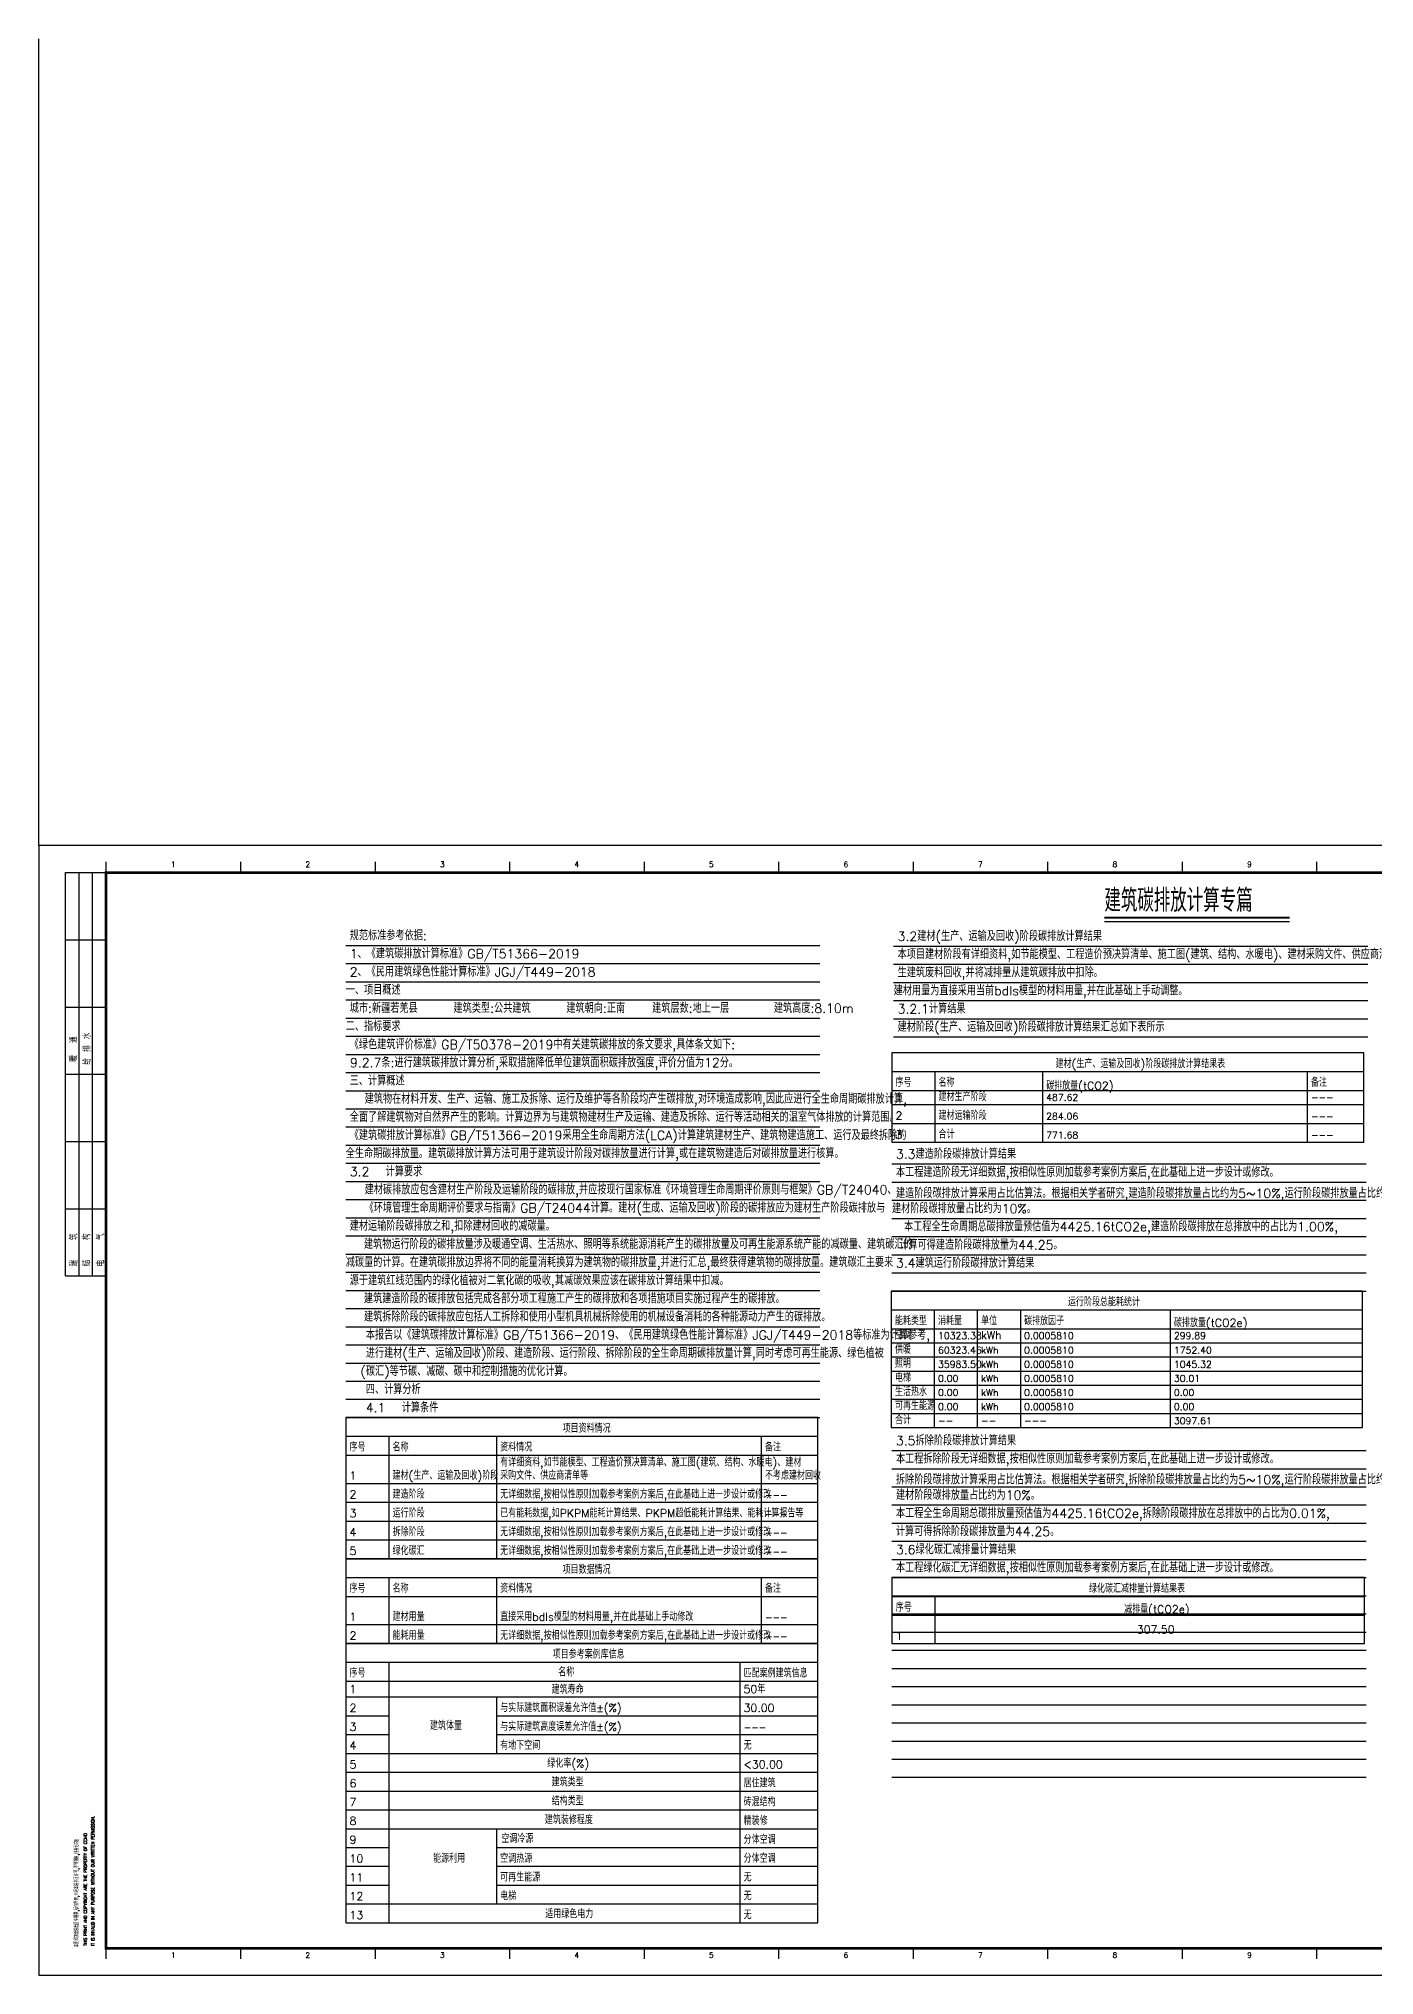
# Model space of a CAD drawing. Header units: inches. Extents: x 0 to 508000, y 0 to 738838.
# Drawn here: x 0 to 49641, y 6738 to 78738 of the extents above; entities that cross this region are included whole.
import ezdxf
from ezdxf.enums import TextEntityAlignment as Align
from ezdxf.lldxf.tags import DXFTag

# ---------------------------------------------------------------- set-up
doc = ezdxf.new("R2010")
doc.units = ezdxf.units.IN
doc.header["$LTSCALE"] = 1000
doc.header["$MEASUREMENT"] = 0
doc.layers.get('0').update_dxf_attribs({"true_color": 0xffffff})
for name, color, linetype, true_color in [('DIM_SYMB', 3, 'Continuous', 0x00ff00), ('PUB_TAB', 7, 'Continuous', 0xffffff), ('PUB_TEXT', 7, 'Continuous', 0xffffff), ('TK', 7, 'Continuous', 0xffffff), ('ZG-图框层', 4, 'Continuous', 0x00ffff), ('打底线', 7, 'Continuous', 0xffffff)]:
    doc.layers.add(name, color=color, linetype=linetype, true_color=true_color)
doc.styles.add('CCIAD-图框(会签栏)', font='txt.shx', dxfattribs={"height": 0.2, "bigfont": 'gbcbig.shx'})
doc.styles.add('CCIAD-图框(版权说明)', font='SIMPLEX.shx', dxfattribs={"height": 0.2, "bigfont": 'gbcbig.shx'})
doc.styles.add('ISOCP', font='txt.shx', dxfattribs={"height": 0.2, "bigfont": 'gbcbig.shx'})
doc.styles.add('TXTSTY_ANONYMOUS', font='txt.shx', dxfattribs={"height": 0.2, "bigfont": 'gbcbig.shx'})
tags = doc.linetypes.add('DOT', pattern=[0.25, 0, -0.25]).pattern_tags.tags
tags[6:7] = [DXFTag(74, 4), DXFTag(75, 0), DXFTag(340, '0'), DXFTag(46, 0.0), DXFTag(50, 0.0), DXFTag(44, 0.0), DXFTag(45, 0.0)]
tags[4:5] = [DXFTag(74, 4), DXFTag(75, 0), DXFTag(340, '0'), DXFTag(46, 0.0), DXFTag(50, 0.0), DXFTag(44, 0.0), DXFTag(45, 0.0)]

msp = doc.modelspace()

# ---------------------------------------------------------------- linework, layer by layer
at = {"lineweight": -3}
msp.add_line((0, 48738), (0, 78738), dxfattribs=at)
at = {"layer": 'DIM_SYMB', "lineweight": -3, "const_width": 70}
msp.add_lwpolyline([(39611, 46063), (46492, 46063)], dxfattribs=at)
at = {"layer": 'DIM_SYMB', "lineweight": -3}
msp.add_lwpolyline([(39611, 45923), (46492, 45923)], dxfattribs=at)
at = {"layer": 'PUB_TAB', "color": 132, "lineweight": -3, "true_color": 0x00cccc}
for p, q in [((49209, 32178), (31686, 32178)), ((31686, 32178), (31686, 27103)), ((49209, 27103), (49209, 32178))]:
    msp.add_line(p, q, dxfattribs=at)
at = {"layer": 'PUB_TAB', "color": 2, "lineweight": -3, "true_color": 0xffff00}
for points in [[(31706, 37710), (49256, 37710), (49256, 41035), (31706, 41035)], [(31714, 19073), (49276, 19073), (49276, 21523), (31714, 21523)], [(11412, 8689), (28961, 8689), (28961, 19077), (11412, 19077)]]:
    msp.add_lwpolyline(points, close=True, dxfattribs=at)
for points in [[(31706, 40335), (49256, 40335)], [(33306, 40335), (33306, 37710)], [(37306, 40335), (37306, 37710)], [(47149, 40335), (47149, 37710)], [(31706, 39635), (49256, 39635)], [(31706, 39110), (49256, 39110)], [(31706, 38410), (49256, 38410)], [(31714, 20823), (49276, 20823)], [(33314, 20823), (33314, 19073)], [(31714, 20123), (49276, 20123)], [(11412, 18377), (28961, 18377)], [(13012, 18377), (13012, 8689)], [(26060, 18377), (26060, 8689)], [(11412, 17677), (28961, 17677)], [(11412, 17089), (28961, 17089)], [(17012, 17089), (17012, 14989)], [(11412, 16389), (13012, 16389)], [(17012, 16389), (28961, 16389)], [(11412, 15689), (13012, 15689)], [(17012, 15689), (28961, 15689)], [(11412, 14989), (28961, 14989)], [(11412, 14289), (28961, 14289)], [(11412, 13589), (28961, 13589)], [(11412, 12889), (28961, 12889)], [(11412, 12189), (28961, 12189)], [(11412, 11489), (13012, 11489)], [(17012, 11489), (28961, 11489)], [(11412, 10789), (13012, 10789)], [(11412, 10089), (13012, 10089)], [(17012, 10789), (28961, 10789)], [(17012, 10089), (28961, 10089)], [(11412, 9389), (28961, 9389)]]:
    msp.add_lwpolyline(points, dxfattribs=at)
at = {"layer": 'PUB_TAB', "color": 132, "lineweight": -3, "true_color": 0x00cccc}
for points in [[(31686, 31478), (49209, 31478)], [(33286, 31478), (33286, 27103)], [(34886, 31478), (34886, 27103)], [(36486, 31478), (36486, 27103)], [(42054, 31478), (42054, 27103)], [(31686, 30778), (49209, 30778)], [(31686, 30253), (49209, 30253)], [(31686, 29728), (49209, 29728)], [(31686, 29203), (49209, 29203)], [(31686, 28678), (49209, 28678)], [(31686, 28153), (49209, 28153)], [(31686, 27628), (49209, 27628)], [(31686, 27103), (49209, 27103)]]:
    msp.add_lwpolyline(points, dxfattribs=at)
at = {"layer": 'PUB_TAB', "lineweight": -3}
for points in [[(11412, 22227), (28961, 22227), (28961, 27477), (11412, 27477)], [(11412, 19077), (28961, 19077), (28961, 22227), (11412, 22227)]]:
    msp.add_lwpolyline(points, close=True, dxfattribs=at)
for points in [[(11412, 26777), (28961, 26777)], [(13012, 26777), (13012, 22227)], [(17012, 26777), (17012, 22227)], [(26854, 26777), (26854, 22227)], [(11412, 26077), (28961, 26077)], [(11412, 25027), (28961, 25027)], [(11412, 24327), (28961, 24327)], [(11412, 23627), (28961, 23627)], [(11412, 22927), (28961, 22927)], [(11412, 21527), (28961, 21527)], [(13012, 21527), (13012, 19077)], [(17012, 21527), (17012, 19077)], [(26854, 21527), (26854, 19077)], [(11412, 20827), (28961, 20827)], [(11412, 19777), (28961, 19777)]]:
    msp.add_lwpolyline(points, dxfattribs=at)
at = {"layer": 'PUB_TAB', "color": 6, "lineweight": -3, "true_color": 0xff00ff}
msp.add_lwpolyline([(17012, 12189), (17012, 9389)], dxfattribs=at)
at = {"layer": 'TK', "lineweight": -3}
for p, q in [((1000, 47738), (2500, 47738)), ((1000, 40238), (1000, 47738)), ((1500, 40238), (1500, 47738)), ((2000, 40238), (2000, 47738)), ((2500, 48130), (2500, 47738)), ((2500, 40238), (2500, 47738)), ((7500, 48130), (7500, 47738)), ((12500, 48130), (12500, 47738)), ((17500, 48130), (17500, 47738)), ((22500, 48130), (22500, 47738)), ((27500, 48130), (27500, 47738)), ((32500, 48130), (32500, 47738)), ((37500, 48130), (37500, 47738)), ((42500, 48130), (42500, 47738)), ((47500, 48130), (47500, 47738)), ((1000, 45238), (2500, 45238)), ((1000, 42738), (2500, 42738)), ((1000, 32738), (1000, 40238)), ((1000, 40238), (2500, 40238)), ((1000, 40238), (2500, 40238)), ((1500, 32738), (1500, 40238)), ((2000, 32738), (2000, 40238)), ((2500, 32738), (2500, 40238)), ((1000, 37738), (2500, 37738)), ((1000, 35238), (2500, 35238)), ((1000, 32738), (2500, 32738)), ((2500, 7738), (2500, 7347)), ((7500, 7738), (7500, 7347)), ((12500, 7738), (12500, 7347)), ((17500, 7738), (17500, 7347)), ((22500, 7738), (22500, 7347)), ((27500, 7738), (27500, 7347)), ((32500, 7738), (32500, 7347)), ((37500, 7738), (37500, 7347)), ((42500, 7738), (42500, 7347)), ((47500, 7738), (47500, 7347))]:
    msp.add_line(p, q, dxfattribs=at)
at = {"layer": 'ZG-图框层', "lineweight": -3}
msp.add_lwpolyline([(0, 6738), (89100, 6738), (89100, 48738), (0, 48738)], close=True, dxfattribs=at)
at = {"layer": 'ZG-图框层', "lineweight": -3, "const_width": 100}
msp.add_lwpolyline([(2500, 7738), (88100, 7738), (88100, 47738), (2500, 47738)], close=True, dxfattribs=at)
at = {"layer": '打底线', "color": 0, "linetype": 'DOT', "lineweight": -3}
for p, q in [((11412, 45027), (29039, 45027)), ((31776, 45003), (49403, 45003)), ((11412, 44352), (29039, 44352)), ((31776, 44328), (49403, 44328)), ((11412, 43677), (29039, 43677)), ((31776, 43653), (49403, 43653)), ((11412, 43002), (29039, 43002)), ((31776, 42978), (49403, 42978)), ((31776, 42978), (49403, 42978)), ((11412, 42327), (29039, 42327)), ((31776, 42303), (49403, 42303)), ((11412, 41652), (29039, 41652)), ((31776, 41628), (49403, 41628)), ((11412, 40977), (29039, 40977)), ((11412, 40302), (29039, 40302)), ((11412, 39627), (29039, 39627)), ((11412, 38952), (29039, 38952)), ((11412, 38277), (29039, 38277)), ((11412, 37602), (29039, 37602)), ((11412, 36927), (29039, 36927)), ((31714, 36903), (49341, 36903)), ((11412, 36252), (29039, 36252)), ((31714, 36228), (49341, 36228)), ((11412, 35577), (29039, 35577)), ((31714, 35553), (49341, 35553)), ((11412, 34902), (29039, 34902)), ((31714, 34878), (49341, 34878)), ((31714, 34878), (49341, 34878)), ((11412, 34227), (29039, 34227)), ((31714, 34203), (49341, 34203)), ((11412, 33552), (29039, 33552)), ((31714, 33528), (49341, 33528)), ((11412, 32877), (29039, 32877)), ((31714, 32853), (49341, 32853)), ((11412, 32202), (29039, 32202)), ((31714, 32178), (49341, 32178)), ((31714, 32178), (49341, 32178)), ((11412, 31527), (29039, 31527)), ((11412, 30852), (29039, 30852)), ((11412, 30177), (29039, 30177)), ((11412, 29502), (29039, 29502)), ((11412, 28827), (29039, 28827)), ((11412, 28152), (29039, 28152)), ((11412, 27477), (29039, 27477)), ((31714, 26248), (49341, 26248)), ((31714, 25573), (49341, 25573)), ((31714, 24898), (49341, 24898)), ((31714, 24223), (49341, 24223)), ((31714, 23548), (49341, 23548)), ((31714, 22873), (49341, 22873)), ((31714, 22198), (49341, 22198)), ((31714, 21523), (49341, 21523)), ((31714, 21523), (49341, 21523)), ((31714, 20848), (49341, 20848)), ((31714, 20173), (49341, 20173)), ((31714, 19498), (49341, 19498)), ((31714, 18823), (49341, 18823)), ((31714, 18148), (49341, 18148)), ((31714, 17473), (49341, 17473)), ((31714, 16798), (49341, 16798)), ((31714, 16123), (49341, 16123)), ((31714, 15448), (49341, 15448)), ((31714, 14773), (49341, 14773)), ((31714, 14098), (49341, 14098))]:
    msp.add_line(p, q, dxfattribs=at)

# ---------------------------------------------------------------- texts
at = {"layer": 'PUB_TAB', "color": 2, "true_color": 0xffff00, "style": 'TXTSTY_ANONYMOUS'}
for s, height, p in [('建材(生产、运输及回收)阶段碳排放计算结果表', 297.5, (37796, 40475)), ('序号', 297.5, (31846, 39775)), ('名称', 297.5, (33446, 39775)), ('碳排放量(tCO2)', 297.5, (37446, 39661)), ('备注', 297.5, (47289, 39775)), ('1', 298, (31846, 39250)), ('建材生产阶段', 297.5, (33446, 39250)), ('建材运输阶段', 297.5, (33446, 38550)), ('---', 252.9, (47289, 39250)), ('2', 298, (31846, 38550)), ('合计', 297.5, (33446, 37850)), ('---', 252.9, (47289, 38550)), ('3', 298, (31846, 37850)), ('---', 252.9, (47289, 37850)), ('绿化碳汇减排量计算结果表', 297.5, (39037, 20963)), ('序号', 297.5, (31854, 20263)), ('减排量(tCO2e)', 297.5, (40346, 20196)), ('1', 298, (31854, 19213)), ('307.50', 297.5, (40815, 19449)), ('项目参考案例库信息', 297.5, (19103, 18517)), ('序号', 297.5, (11552, 17817)), ('名称', 297.5, (19311, 17852)), ('匹配案例建筑信息', 297.5, (26200, 17817)), ('1', 298, (11552, 17229)), ('2', 298, (11552, 16529)), ('与实际建筑面积误差允许值±(%)', 297.5, (17152, 16529)), ('30.00', 297.5, (26200, 16529)), ('3', 298, (11552, 15829)), ('建筑体量', 297.5, (14541, 15864)), ('与实际建筑高度误差允许值±(%)', 297.5, (17152, 15829)), ('---', 252.9, (26200, 15829)), ('4', 298, (11552, 15129)), ('5', 298, (11552, 14429)), ('绿化率(%)', 297.5, (18903, 14464)), ('<30.00', 297.5, (26200, 14429)), ('6', 298, (11552, 13729)), ('7', 298, (11552, 13029)), ('8', 298, (11552, 12329)), ('建筑装修程度', 297.5, (18813, 12364)), ('精装修', 297.5, (26200, 12329)), ('9', 298, (11552, 11629)), ('10', 297.5, (11552, 10929)), ('能源利用', 297.5, (14658, 10929)), ('11', 297.5, (11552, 10229)), ('12', 297.5, (11552, 9529)), ('13', 297.5, (11552, 8829))]:
    msp.add_text(s, height=height, dxfattribs=at).set_placement(p)
at = {"layer": 'PUB_TAB', "color": 6, "true_color": 0xff00ff, "style": 'TXTSTY_ANONYMOUS'}
for s, height, p in [('487.62', 252.9, (37446, 39250)), ('284.06', 252.9, (37446, 38550)), ('771.68', 252.9, (37446, 37850)), ('建筑寿命', 297.5, (19063, 17208)), ('50年', 297.5, (26200, 17229)), ('有地下空间', 297.5, (17152, 15129)), ('无', 298, (26200, 15129)), ('建筑类型', 297.5, (19065, 13764)), ('居住建筑', 297.5, (26200, 13729)), ('结构类型', 297.5, (19065, 13064)), ('砖混结构', 297.5, (26200, 13029)), ('空调冷源', 297.5, (17193, 11664)), ('分体空调', 297.5, (26200, 11629)), ('空调热源', 297.5, (17152, 10929)), ('分体空调', 297.5, (26200, 10929)), ('可再生能源', 297.5, (17152, 10229)), ('无', 298, (26200, 10229)), ('电梯', 297.5, (17152, 9529)), ('无', 298, (26200, 9529)), ('适用绿色电力', 297.5, (18827, 8864)), ('无', 298, (26200, 8829))]:
    msp.add_text(s, height=height, dxfattribs=at).set_placement(p)
at = {"layer": 'PUB_TAB', "color": 132, "true_color": 0x00cccc, "style": 'TXTSTY_ANONYMOUS'}
for s, height, p in [('运行阶段总能耗统计', 297.5, (38254, 31618)), ('能耗类型', 297.5, (31826, 30918)), ('消耗量', 297.5, (33426, 30918)), ('单位', 297.5, (35026, 30918)), ('碳排放因子', 297.5, (36626, 30917)), ('碳排放量(tCO2e)', 297.5, (42194, 30847)), ('空调', 297.5, (31826, 30393)), ('10323.38', 252.9, (33426, 30393)), ('kWh', 297.5, (35026, 30393)), ('0.0005810', 252.9, (36626, 30393)), ('299.89', 252.9, (42194, 30393)), ('供暖', 297.5, (31826, 29853)), ('照明', 297.5, (31826, 29328)), ('35983.50', 252.9, (33426, 29328)), ('60323.46', 252.9, (33426, 29853)), ('kWh', 252.9, (35026, 29853)), ('kWh', 252.9, (35026, 29328)), ('0.0005810', 252.9, (36626, 29853)), ('0.0005810', 252.9, (36626, 29328)), ('1752.40', 252.9, (42194, 29853)), ('1045.32', 252.9, (42194, 29328)), ('电梯', 297.5, (31826, 28803)), ('0.00', 252.9, (33426, 28803)), ('kWh', 252.9, (35026, 28803)), ('0.0005810', 252.9, (36626, 28803)), ('30.01', 252.9, (42194, 28803)), ('生活热水', 297.5, (31826, 28278)), ('可再生能源', 297.5, (31826, 27753)), ('0.00', 252.9, (33426, 28278)), ('kWh', 252.9, (35026, 28278)), ('0.0005810', 252.9, (36626, 28278)), ('0.00', 252.9, (42194, 28278)), ('合计', 297.5, (31826, 27228)), ('0.00', 252.9, (33426, 27753)), ('kWh', 252.9, (35026, 27753)), ('0.0005810', 252.9, (36626, 27753)), ('0.00', 252.9, (42194, 27753)), ('3097.61', 252.9, (42194, 27228)), ('--', 252.9, (33426, 27228)), ('--', 252.9, (35026, 27228)), ('---', 252.9, (36626, 27228))]:
    msp.add_text(s, height=height, dxfattribs=at).set_placement(p)
at = {"layer": 'PUB_TAB', "style": 'TXTSTY_ANONYMOUS'}
for s, height, p in [('项目资料情况', 297.5, (19470, 26917)), ('序号', 297.5, (11552, 26217)), ('名称', 297.5, (13152, 26217)), ('有详细资料,如节能模型、工程造价预决算清单、施工图(建筑、结构、水暖电)、建材', 297.5, (17152, 25657)), ('资料情况', 297.5, (17152, 26217)), ('备注', 297.5, (26994, 26217)), ('1', 298, (11552, 25167)), ('建材(生产、运输及回收)阶段', 297.5, (13152, 25167)), ('采购文件、供应商清单等', 297.5, (17152, 25167)), ('不考虑建材回收', 297.5, (26994, 25167)), ('2', 298, (11552, 24467)), ('建造阶段', 297.5, (13152, 24467)), ('无详细数据,按相似性原则加载参考案例方案后,在此基础上进一步设计或修改', 297.5, (17152, 24467)), ('---', 252.9, (26994, 24467)), ('3', 298, (11552, 23767)), ('运行阶段', 297.5, (13152, 23767)), ('已有能耗数据,如PKPM能耗计算结果、PKPM超低能耗计算结果、能耗计算报告等', 297.5, (17152, 23767)), ('---', 252.9, (26994, 23767)), ('4', 298, (11552, 23067)), ('拆除阶段', 297.5, (13152, 23067)), ('无详细数据,按相似性原则加载参考案例方案后,在此基础上进一步设计或修改', 297.5, (17152, 23067)), ('---', 252.9, (26994, 23067)), ('5', 298, (11552, 22367)), ('绿化碳汇', 297.5, (13152, 22367)), ('无详细数据,按相似性原则加载参考案例方案后,在此基础上进一步设计或修改', 297.5, (17152, 22367)), ('---', 252.9, (26994, 22367)), ('项目数据情况', 297.5, (19470, 21667)), ('序号', 297.5, (11552, 20967)), ('名称', 297.5, (13152, 20967)), ('资料情况', 297.5, (17152, 20967)), ('备注', 297.5, (26994, 20967)), ('1', 298, (11552, 19917)), ('建材用量', 297.5, (13152, 19917)), ('直接采用bdls模型的材料用量,并在此基础上手动修改', 297.5, (17152, 19917)), ('2', 298, (11552, 19217)), ('能耗用量', 297.5, (13152, 19217)), ('无详细数据,按相似性原则加载参考案例方案后,在此基础上进一步设计或修改', 297.5, (17152, 19217)), ('---', 252.9, (26994, 19917)), ('---', 252.9, (26994, 19217))]:
    msp.add_text(s, height=height, dxfattribs=at).set_placement(p)
at = {"layer": 'PUB_TEXT', "style": 'TXTSTY_ANONYMOUS'}
msp.add_text('建筑碳排放计算专篇', height=850, dxfattribs=at).set_placement((39611, 46277))
at = {"layer": 'PUB_TEXT', "color": 0, "linetype": 'ByBlock', "style": 'TXTSTY_ANONYMOUS'}
for s, p in [('规范标准参考依据:', (11560, 45223)), ('3.2建材(生产、运输及回收)阶段碳排放计算结果', (31924, 45199)), ('1、《建筑碳排放计算标准》GB/T51366-2019', (11560, 44548)), ('本项目建材阶段有详细资料,如节能模型、工程造价预决算清单、施工图(建筑、结构、水暖电)、建材采购文件、供应商清单等。考虑可再', (31924, 44524)), ('2、《民用建筑绿色性能计算标准》JGJ/T449-2018', (11560, 43873)), ('生建筑废料回收,并将减排量从建筑碳排放中扣除。', (31924, 43849)), ('一、项目概述', (11412, 43198)), ('建材用量为直接采用当前bdls模型的材料用量,并在此基础上手动调整。', (31776, 43174)), ('3.2.1计算结果', (31924, 42499)), ('二、指标要求', (11412, 41848)), ('建材阶段(生产、运输及回收)阶段碳排放计算结果汇总如下表所示', (31924, 41824)), ('《绿色建筑评价标准》GB/T50378-2019中有关建筑碳排放的条文要求,具体条文如下:', (11560, 41173)), ('9.2.7条:进行建筑碳排放计算分析,采取措施降低单位建筑面积碳排放强度,评价分值为12分。', (11570, 40498)), ('三、计算概述', (11560, 39823)), ('建筑物在材料开发、生产、运输、施工及拆除、运行及维护等各阶段均产生碳排放,对环境造成影响,因此应进行全生命周期碳排放计算,', (12115, 39148)), ('全面了解建筑物对自然界产生的影响。计算边界为与建筑物建材生产及运输、建造及拆除、运行等活动相关的温室气体排放的计算范围。', (11560, 38473)), ('《建筑碳排放计算标准》GB/T51366-2019采用全生命周期方法(LCA)计算建筑建材生产、建筑物建造施工、运行及最终拆除的', (11560, 37798)), ('全生命期碳排放量。建筑碳排放计算方法可用于建筑设计阶段对碳排放量进行计算,或在建筑物建造后对碳排放量进行核算。', (11412, 37123)), ('3.3建造阶段碳排放计算结果', (31862, 37099)), ('3.2  计算要求', (11560, 36448)), ('本工程建造阶段无详细数据,按相似性原则加载参考案例方案后,在此基础上进一步设计或修改。', (31862, 36424)), ('建材碳排放应包含建材生产阶段及运输阶段的碳排放,并应按现行国家标准《环境管理生命周期评价原则与框架》GB/T24040、', (12115, 35773)), ('建造阶段碳排放计算采用占比估算法。根据相关学者研究,建造阶段碳排放量占比约为5~10%,运行阶段碳排放量占比约为70~80%,', (31862, 35641)), ('《环境管理生命周期评价要求与指南》GB/T24044计算。建材(生成、运输及回收)阶段的碳排放应为建材生产阶段碳排放与', (12115, 35098)), ('建材阶段碳排放量占比约为10%。', (31714, 35074)), ('建材运输阶段碳排放之和,扣除建材回收的减碳量。', (11560, 34423)), ('建筑物运行阶段的碳排放量涉及暖通空调、生活热水、照明等系统能源消耗产生的碳排放量及可再生能源系统产能的减碳量、建筑碳汇的', (12087, 33748)), ('减碳量的计算。在建筑碳排放边界将不同的能量消耗换算为建筑物的碳排放量,并进行汇总,最终获得建筑物的碳排放量。建筑碳汇主要来', (11412, 33073)), ('3.4建筑运行阶段碳排放计算结果 ', (31862, 33049)), ('源于建筑红线范围内的绿化植被对二氧化碳的吸收,其减碳效果应该在碳排放计算结果中扣减。', (11560, 32398)), ('建筑建造阶段的碳排放包括完成各部分项工程施工产生的碳排放和各项措施项目实施过程产生的碳排放。', (12087, 31723)), ('建筑拆除阶段的碳排放应包括人工拆除和使用小型机具机械拆除使用的机械设备消耗的各种能源动力产生的碳排放。', (12088, 31048)), ('本报告以《建筑碳排放计算标准》GB/T51366-2019、《民用建筑绿色性能计算标准》JGJ/T449-2018等标准为计算参考,', (12158, 30373)), ('进行建材(生产、运输及回收)阶段、建造阶段、运行阶段、拆除阶段的全生命周期碳排放量计算,同时考虑可再生能源、绿色植被', (12158, 29698)), ('(碳汇)等节碳、减碳、碳中和控制措施的优化计算。', (11956, 29023)), ('四、计算分析', (12158, 28348)), ('4.1  计算条件', (12158, 27673)), ('3.5拆除阶段碳排放计算结果', (31862, 26444)), ('本工程拆除阶段无详细数据,按相似性原则加载参考案例方案后,在此基础上进一步设计或修改。', (31862, 25769)), ('拆除阶段碳排放计算采用占比估算法。根据相关学者研究,拆除阶段碳排放量占比约为5~10%,运行阶段碳排放量占比约为70~80%,', (31862, 24994)), ('建材阶段碳排放量占比约为10%。', (31862, 24419)), ('3.6绿化碳汇减排量计算结果', (31862, 22394)), ('本工程绿化碳汇无详细数据,按相似性原则加载参考案例方案后,在此基础上进一步设计或修改。', (31862, 21719))]:
    msp.add_text(s, height=340, dxfattribs=at).set_placement(p)
at = {"layer": 'PUB_TEXT', "color": 2, "linetype": 'ByBlock', "true_color": 0xffff00, "style": 'TXTSTY_ANONYMOUS'}
msp.add_text('城市:新疆若羌县    建筑类型:公共建筑    建筑朝向:正南   建筑层数:地上一层     建筑高度:8.10m', height=340, dxfattribs=at).set_placement((11560, 42523))
at = {"layer": 'PUB_TEXT', "color": 4, "linetype": 'ByBlock', "true_color": 0x00ffff, "style": 'TXTSTY_ANONYMOUS'}
for s, p in [(' 本工程全生命周期总碳排放量预估值为4425.16tCO2e,建造阶段碳排放在总排放中的占比为1.00%,', (31862, 34399)), ('计算可得建造阶段碳排放量为44.25。', (31985, 33724)), ('本工程全生命周期总碳排放量预估值为4425.16tCO2e,拆除阶段碳排放在总排放中的占比为0.01%,', (31862, 23744)), ('计算可得拆除阶段碳排放量为44.25。', (31862, 23069))]:
    msp.add_text(s, height=340, dxfattribs=at).set_placement(p)
at = {"layer": 'TK', "style": 'ISOCP'}
for s, p in [('1', (5000, 48042)), ('2', (10000, 48042)), ('3', (15000, 48042)), ('4', (20000, 48042)), ('5', (25000, 48042)), ('6', (30000, 48042)), ('7', (35000, 48042)), ('8', (40000, 48042)), ('9', (45000, 48042)), ('1', (5000, 7488)), ('2', (10000, 7488)), ('3', (15000, 7488)), ('4', (20000, 7488)), ('5', (25000, 7488)), ('6', (30000, 7488)), ('7', (35000, 7488)), ('8', (40000, 7488)), ('9', (45000, 7488))]:
    msp.add_text(s, height=200, dxfattribs=at).set_placement(p, align=Align.MIDDLE_CENTER)
at = {"layer": 'TK', "style": 'CCIAD-图框(会签栏)'}
for s, p in [('暖  通', (1427, 40704)), ('给 排 水', (1927, 40594)), ('建   筑', (1435, 33094)), ('结   构', (1909, 33094)), ('电   气', (2435, 33094))]:
    msp.add_text(s, height=250, rotation=90, dxfattribs=at).set_placement(p)
at = {"layer": 'TK', "style": 'CCIAD-图框(版权说明)', "width": 0.8}
for s, height, p in [('THIS PRINT AND COPYRIGHT ARE THE PROPERTY OF CCIAD ', 120, (1790, 7830)), ('IT IS INVALID IN ANY PURPOSE WITHOUT OUR WRITTEN PERMISSION.', 120, (2071, 7830)), ('本图须加盖院出图专用章,版权所有,未经本院书面许可,不得翻制,违者必究!', 150, (1478, 7787))]:
    msp.add_text(s, height=height, rotation=90, dxfattribs=at).set_placement(p)

doc.saveas('drawing.dxf')
